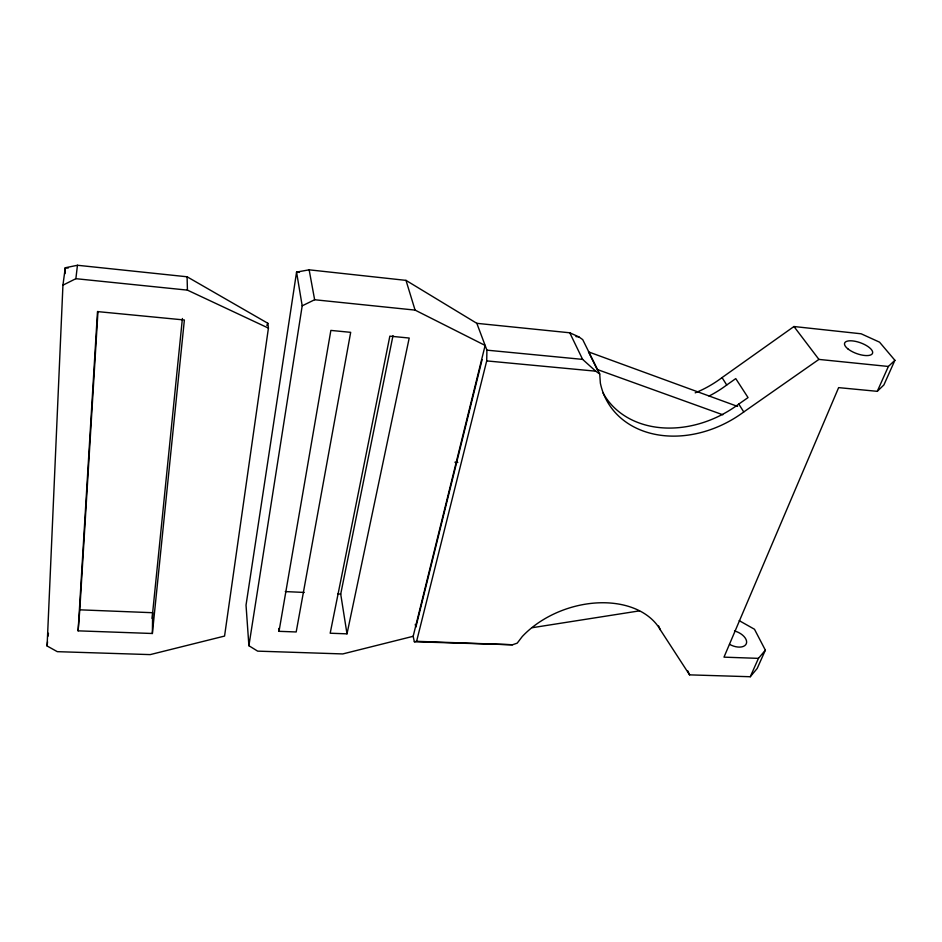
<?xml version="1.0" encoding="UTF-8"?>
<svg xmlns="http://www.w3.org/2000/svg" width="942" height="942" viewBox="0 0 942 942"><rect width="100%" height="100%" fill="white"/><g stroke="black" fill="none" stroke-linecap="round" stroke-linejoin="round"><path stroke-width="1.41" d="M152.369 633.495L152.651 612.712L79.787 609.827L78.115 630.846L152.369 633.495L184.373 319.986L97.497 311.59L78.115 630.846M413.126 636.097L414.35 641.749L416.6 641.314L486.708 360.904L486.908 350.153L476.829 323.33L405.99 280.375L309.141 269.824L296.565 272.097L246.027 605.141L248.9 645.729L257.649 651.134L342.77 653.936L413.173 636.297L485.13 345.431L415.081 310.106L314.64 299.744L302.194 305.832L248.9 645.729M47.1 645.988L62.937 285.167L65.269 267.764L77.456 265.267L187.093 276.783L267.834 323.271L268.423 328.11L224.561 636.074L150.214 654.608L57.297 651.664L47.1 645.988L47.547 641.749M65.01 273.639L65.269 267.764L68.189 268.07M79.787 609.827L97.968 311.461M152.074 618.447L182.395 318.502M48.148 636.086L48.442 633.248M62.937 285.167L75.866 278.691L77.456 265.267M279.02 631.328L330.866 330.407L350.683 332.338L296.188 631.964L279.02 631.328L278.738 628.455M346.997 633.848L409.205 338.037L389.847 336.153L330.183 633.224L346.997 633.848L340.71 594.072L393.002 335.611M482.104 359.656L415.869 627.125L415.257 624.358M658.623 625.971L660.248 629.703L689.568 674.861L750.268 676.733L758.451 658.364L765.363 650.168L754.483 629.256L739.187 620.625M758.451 658.364L723.986 657.151L838.627 387.633L877.285 391.33L888.365 366.462L894.9 360.291L879.557 342.17L861.141 333.786L793.965 326.521L722.043 377.589A95.813 77.126 -32.4 0 1 695.208 392.849M765.363 650.168L757.191 668.455L750.268 676.733M894.9 360.291L883.879 384.96L877.285 391.33M266.833 325.379L267.834 323.271M709.067 396.04A96.649 77.456 -32.2 0 0 726.718 384.995L735.761 378.602L748.042 397.583L738.787 404.083A98.828 78.28 -31.7 0 1 603.08 393.073M476.829 323.33L569.757 332.785L578.859 336.871L582.709 339.615L599.713 373.974L600.36 383.135A99.722 78.61 -31.5 0 0 743.768 411.948L818.916 359.408L888.365 366.462M414.35 641.749L512.519 644.764L517.217 643.139L522.28 636.509A83.202 57.874 -19 0 1 660.248 629.703M532.336 627.69L639.488 610.863M416.6 641.314L512.519 644.764M285.285 591.588L304.242 592.436M337.801 593.943L340.71 594.072M454.892 462.216L457.812 462.428M486.708 360.904L595.744 371.183L599.713 373.974M486.908 350.153L582.615 359.385L595.744 371.183M75.866 278.691L187.423 290.124L268.423 328.11M575.939 336.577L578.859 336.871M299.45 272.415L296.565 272.097L302.194 305.832M722.797 414.774L597.193 369.476L588.491 351.872L737.586 406.414M793.965 326.521L818.916 359.408M722.043 377.589L726.718 384.995M738.787 404.083L743.768 411.948M569.757 332.785L582.615 359.385M687.813 670.892L689.568 674.861M405.99 280.375L415.081 310.106M309.141 269.824L314.64 299.744M187.093 276.783L187.423 290.124M734.501 630.94A12.764 7.301 23.6 0 1 746.358 643.586A12.764 7.301 23.6 0 1 729.508 644.304M847.847 348.834A14.848 5.723 20 0 0 871.856 354.251A14.848 5.723 20 0 0 856.054 341.487A14.848 5.723 20 0 0 847.847 348.834"/></g></svg>
